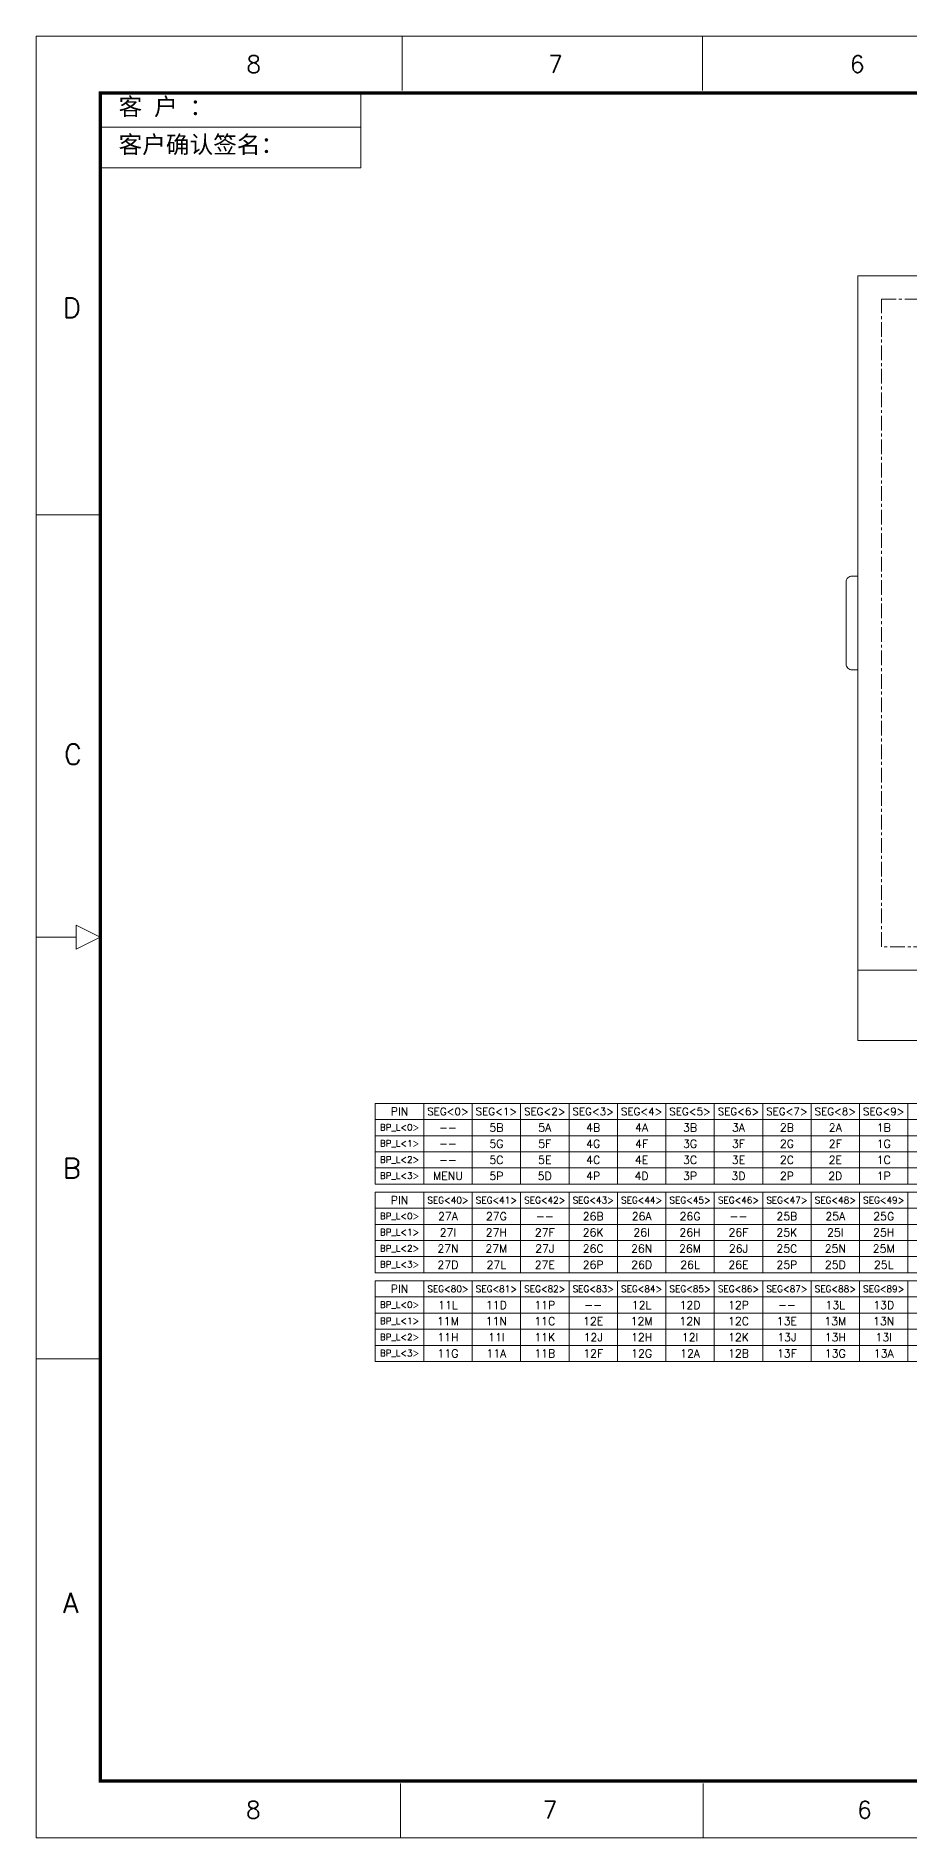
# Model space of a CAD drawing. Extents: x 105 to 1195, y -174 to 82.
# Drawn here: x 494.8 to 569.2, y -173.9 to -20.3 of the extents above; entities that cross this region are included whole.
import ezdxf
from ezdxf.enums import TextEntityAlignment as Align

# ---------------------------------------------------------------- set-up
doc = ezdxf.new("R2010")
doc.units = 0
doc.header["$MEASUREMENT"] = 0
doc.linetypes.add('AUSGEZOGEN', pattern=[0])
doc.linetypes.add('CENTER', pattern=[2, 1.25, -0.25, 0.25, -0.25])
doc.layers.get('0').update_dxf_attribs({"linetype": 'AUSGEZOGEN'})
doc.layers.add('D', color=4, linetype='Continuous')
doc.layers.add('DIM', color=4, linetype='Continuous')
doc.styles.add('ROMANS', font='romans')
doc.styles.add('SSSoft_Log', font='ROMANS')

# ---------------------------------------------------------------- blocks, each defined once
blk = doc.blocks.new('0')
at = {"lineweight": 5}
for p, q in [((0, 65.2), (0, 0)), ((86, 65.2), (0, 65.2)), ((86, 6), (0, 6)), ((86, 0), (0, 0))]:
    blk.add_line(p, q, dxfattribs=at)
at = {"linetype": 'CENTER', "lineweight": 5}
blk.add_lwpolyline([(84, 63.2), (84, 8), (2, 8), (2, 63.2)], close=True, dxfattribs=at)
at = {"lineweight": 5}
blk.add_lwpolyline([(0, 39.6), (-0.5, 39.6, 0.414214), (-1, 39.1), (-1, 32.1, 0.414214), (-0.5, 31.6), (0, 31.6)], format="xyb", dxfattribs=at)

msp = doc.modelspace()

# ---------------------------------------------------------------- linework, layer by layer
at = {"layer": 'D', "lineweight": 9}
for p, q in [((494.768, -20.285), (494.768, -173.877)), ((494.768, -20.285), (711.985, -20.285)), ((525.953, -20.285), (525.953, -24.93)), ((551.572, -20.285), (551.572, -24.93)), ((522.432, -31.531), (522.432, -25.145)), ((522.432, -28.063), (500.238, -28.063)), ((522.432, -31.531), (500.238, -31.531)), ((494.768, -61.088), (500.238, -61.088)), ((498.187, -98.116), (498.187, -96.065)), ((498.187, -98.116), (498.187, -96.065)), ((498.187, -96.065), (500.238, -97.09)), ((498.187, -96.065), (500.238, -97.09)), ((498.187, -97.09), (494.768, -97.09)), ((500.238, -97.09), (498.187, -98.116)), ((500.238, -97.09), (498.187, -98.116)), ((494.768, -133.048), (500.238, -133.048)), ((525.835, -173.877), (525.835, -169.232)), ((551.619, -173.877), (551.619, -169.232)), ((494.768, -173.877), (711.985, -173.877))]:
    msp.add_line(p, q, dxfattribs=at)
at = {"layer": 'D', "lineweight": 9, "const_width": 0.285}
msp.add_lwpolyline([(705.49, -25.141), (500.238, -25.141), (500.238, -169.021), (705.49, -169.021), (705.49, -25.141)], dxfattribs=at)
at = {"layer": 'DIM', "lineweight": 5}
for p, q in [((523.68, -111.265), (692.85, -111.265)), ((523.68, -111.265), (523.68, -118.14)), ((527.806, -111.265), (527.806, -118.14)), ((531.932, -111.265), (531.932, -118.14)), ((536.058, -111.265), (536.058, -118.14)), ((540.184, -111.265), (540.184, -118.14)), ((544.311, -111.265), (544.311, -118.14)), ((548.437, -111.265), (548.437, -118.14)), ((552.563, -111.265), (552.563, -118.14)), ((556.689, -111.265), (556.689, -118.14)), ((560.815, -111.265), (560.815, -118.14)), ((564.941, -111.265), (564.941, -118.14)), ((569.067, -111.265), (569.067, -118.14)), ((523.68, -112.64), (692.85, -112.64)), ((523.68, -114.015), (692.85, -114.015)), ((523.68, -115.39), (692.85, -115.39)), ((523.68, -116.765), (692.85, -116.765)), ((523.68, -118.14), (692.85, -118.14)), ((523.68, -118.827), (692.85, -118.827)), ((523.68, -118.827), (523.68, -125.702)), ((527.806, -118.827), (527.806, -125.702)), ((531.932, -118.827), (531.932, -125.702)), ((536.058, -118.827), (536.058, -125.702)), ((540.184, -118.827), (540.184, -125.702)), ((544.311, -118.827), (544.311, -125.702)), ((548.437, -118.827), (548.437, -125.702)), ((552.563, -118.827), (552.563, -125.702)), ((556.689, -118.827), (556.689, -125.702)), ((560.815, -118.827), (560.815, -125.702)), ((564.941, -118.827), (564.941, -125.702)), ((569.067, -118.827), (569.067, -125.702)), ((523.68, -120.202), (692.85, -120.202)), ((523.68, -121.577), (692.85, -121.577)), ((523.68, -122.952), (692.85, -122.952)), ((523.68, -124.327), (692.85, -124.327)), ((523.68, -125.702), (692.85, -125.702)), ((523.68, -126.39), (684.598, -126.39)), ((523.68, -126.39), (523.68, -133.265)), ((527.806, -126.39), (527.806, -133.265)), ((531.932, -126.39), (531.932, -133.265)), ((536.058, -126.39), (536.058, -133.265)), ((540.184, -126.39), (540.184, -133.265)), ((544.311, -126.39), (544.311, -133.265)), ((548.437, -126.39), (548.437, -133.265)), ((552.563, -126.39), (552.563, -133.265)), ((556.689, -126.39), (556.689, -133.265)), ((560.815, -126.39), (560.815, -133.265)), ((564.941, -126.39), (564.941, -133.265)), ((569.067, -126.39), (569.067, -133.265)), ((523.68, -127.765), (684.598, -127.765)), ((523.68, -129.14), (684.598, -129.14)), ((523.68, -130.515), (684.598, -130.515)), ((523.68, -131.89), (684.598, -131.89)), ((523.68, -133.265), (684.598, -133.265))]:
    msp.add_line(p, q, dxfattribs=at)

# ---------------------------------------------------------------- block references
at = {"lineweight": 5}
msp.add_blockref('0', (564.801, -105.914), dxfattribs=at)

# ---------------------------------------------------------------- texts
at = {"layer": 'D', "lineweight": 9, "style": 'ROMANS'}
for s, height, p in [('8', 1.452, (512.694, -23.408)), ('7', 1.452, (538.408, -23.408)), ('6', 1.452, (564.123, -23.408)), ('D', 1.709, (497.052, -44.306)), ('C', 1.709, (497.148, -82.361)), ('B', 1.709, (497.052, -117.641)), ('A', 1.709, (497.052, -154.694)), ('8', 1.452, (512.66, -172.205)), ('7', 1.452, (537.946, -172.205)), ('6', 1.452, (564.736, -172.205))]:
    msp.add_text(s, height=height, dxfattribs=at).set_placement(p)
at = {"layer": 'D', "lineweight": 9, "char_height": 1.47758, "attachment_point": 1, "style": 'ROMANS'}
for s, insert, width in [('{\\fSimSun|b0|i0|c134|p2;客 户 ：   }', (501.803, -25.561), 26.45173), ('{\\fSimSun|b0|i0|c134|p2;客户确认签名：}', (501.803, -28.791), 19.58853)]:
    msp.add_mtext(s, dxfattribs=dict(at, insert=insert, width=width))
at = {"layer": 'DIM', "color": 1, "lineweight": 5, "style": 'SSSoft_Log'}
for p in [(525.743, -111.952), (525.743, -119.515), (525.743, -127.077)]:
    msp.add_text('PIN', height=0.682, dxfattribs=at).set_placement(p, align=Align.MIDDLE)
at = {"layer": 'DIM', "lineweight": 5, "style": 'SSSoft_Log'}
for s, height, p in [('SEG<0>', 0.6445, (529.869, -111.952)), ('SEG<1>', 0.6445, (533.995, -111.952)), ('SEG<2>', 0.6445, (538.121, -111.952)), ('SEG<3>', 0.6445, (542.247, -111.952)), ('SEG<4>', 0.6445, (546.374, -111.952)), ('SEG<5>', 0.6445, (550.5, -111.952)), ('SEG<6>', 0.6445, (554.626, -111.952)), ('SEG<7>', 0.6445, (558.752, -111.952)), ('SEG<8>', 0.6445, (562.878, -111.952)), ('SEG<9>', 0.6445, (567.004, -111.952)), ('BP_L<0>', 0.5453, (525.743, -113.327)), ('--', 0.682, (529.869, -113.327)), ('5B', 0.682, (533.995, -113.327)), ('5A', 0.682, (538.121, -113.327)), ('4B', 0.682, (542.247, -113.327)), ('4A', 0.682, (546.374, -113.327)), ('3B', 0.682, (550.5, -113.327)), ('3A', 0.682, (554.626, -113.327)), ('2B', 0.682, (558.752, -113.327)), ('2A', 0.682, (562.878, -113.327)), ('1B', 0.682, (567.004, -113.327)), ('BP_L<1>', 0.5453, (525.743, -114.702)), ('--', 0.682, (529.869, -114.702)), ('5G', 0.682, (533.995, -114.702)), ('5F', 0.682, (538.121, -114.702)), ('4G', 0.682, (542.247, -114.702)), ('4F', 0.682, (546.374, -114.702)), ('3G', 0.682, (550.5, -114.702)), ('3F', 0.682, (554.626, -114.702)), ('2G', 0.682, (558.752, -114.702)), ('2F', 0.682, (562.878, -114.702)), ('1G', 0.682, (567.004, -114.702)), ('BP_L<2>', 0.5453, (525.743, -116.077)), ('--', 0.682, (529.869, -116.077)), ('5C', 0.682, (533.995, -116.077)), ('5E', 0.682, (538.121, -116.077)), ('4C', 0.682, (542.247, -116.077)), ('4E', 0.682, (546.374, -116.077)), ('3C', 0.682, (550.5, -116.077)), ('3E', 0.682, (554.626, -116.077)), ('2C', 0.682, (558.752, -116.077)), ('2E', 0.682, (562.878, -116.077)), ('1C', 0.682, (567.004, -116.077)), ('BP_L<3>', 0.5453, (525.743, -117.452)), ('MENU', 0.682, (529.869, -117.452)), ('5P', 0.682, (533.995, -117.452)), ('5D', 0.682, (538.121, -117.452)), ('4P', 0.682, (542.247, -117.452)), ('4D', 0.682, (546.374, -117.452)), ('3P', 0.682, (550.5, -117.452)), ('3D', 0.682, (554.626, -117.452)), ('2P', 0.682, (558.752, -117.452)), ('2D', 0.682, (562.878, -117.452)), ('1P', 0.682, (567.004, -117.452)), ('SEG<40>', 0.5531, (529.869, -119.515)), ('SEG<41>', 0.5531, (533.995, -119.515)), ('SEG<42>', 0.5531, (538.121, -119.515)), ('SEG<43>', 0.5531, (542.247, -119.515)), ('SEG<44>', 0.5531, (546.374, -119.515)), ('SEG<45>', 0.5531, (550.5, -119.515)), ('SEG<46>', 0.5531, (554.626, -119.515)), ('SEG<47>', 0.5531, (558.752, -119.515)), ('SEG<48>', 0.5531, (562.878, -119.515)), ('SEG<49>', 0.5531, (567.004, -119.515)), ('BP_L<0>', 0.5453, (525.743, -120.89)), ('27A', 0.682, (529.869, -120.89)), ('27G', 0.682, (533.995, -120.89)), ('--', 0.682, (538.121, -120.89)), ('26B', 0.682, (542.247, -120.89)), ('26A', 0.682, (546.374, -120.89)), ('26G', 0.682, (550.5, -120.89)), ('--', 0.682, (554.626, -120.89)), ('25B', 0.682, (558.752, -120.89)), ('25A', 0.682, (562.878, -120.89)), ('25G', 0.682, (567.004, -120.89)), ('BP_L<1>', 0.5453, (525.743, -122.265)), ('27I', 0.682, (529.869, -122.265)), ('27H', 0.682, (533.995, -122.265)), ('27F', 0.682, (538.121, -122.265)), ('26K', 0.682, (542.247, -122.265)), ('26I', 0.682, (546.374, -122.265)), ('26H', 0.682, (550.5, -122.265)), ('26F', 0.682, (554.626, -122.265)), ('25K', 0.682, (558.752, -122.265)), ('25I', 0.682, (562.878, -122.265)), ('25H', 0.682, (567.004, -122.265)), ('BP_L<2>', 0.5453, (525.743, -123.64)), ('27N', 0.682, (529.869, -123.64)), ('27M', 0.682, (533.995, -123.64)), ('27J', 0.682, (538.121, -123.64)), ('26C', 0.682, (542.247, -123.64)), ('26N', 0.682, (546.374, -123.64)), ('26M', 0.682, (550.5, -123.64)), ('26J', 0.682, (554.626, -123.64)), ('25C', 0.682, (558.752, -123.64)), ('25N', 0.682, (562.878, -123.64)), ('25M', 0.682, (567.004, -123.64)), ('BP_L<3>', 0.5453, (525.743, -125.015)), ('27D', 0.682, (529.869, -125.015)), ('27L', 0.682, (533.995, -125.015)), ('27E', 0.682, (538.121, -125.015)), ('26P', 0.682, (542.247, -125.015)), ('26D', 0.682, (546.374, -125.015)), ('26L', 0.682, (550.5, -125.015)), ('26E', 0.682, (554.626, -125.015)), ('25P', 0.682, (558.752, -125.015)), ('25D', 0.682, (562.878, -125.015)), ('25L', 0.682, (567.004, -125.015)), ('SEG<80>', 0.5531, (529.869, -127.077)), ('SEG<81>', 0.5531, (533.995, -127.077)), ('SEG<82>', 0.5531, (538.121, -127.077)), ('SEG<83>', 0.5531, (542.247, -127.077)), ('SEG<84>', 0.5531, (546.374, -127.077)), ('SEG<85>', 0.5531, (550.5, -127.077)), ('SEG<86>', 0.5531, (554.626, -127.077)), ('SEG<87>', 0.5531, (558.752, -127.077)), ('SEG<88>', 0.5531, (562.878, -127.077)), ('SEG<89>', 0.5531, (567.004, -127.077)), ('BP_L<0>', 0.5453, (525.743, -128.452)), ('11L', 0.682, (529.869, -128.452)), ('11D', 0.682, (533.995, -128.452)), ('11P', 0.682, (538.121, -128.452)), ('--', 0.682, (542.247, -128.452)), ('12L', 0.682, (546.374, -128.452)), ('12D', 0.682, (550.5, -128.452)), ('12P', 0.682, (554.626, -128.452)), ('--', 0.682, (558.752, -128.452)), ('13L', 0.682, (562.878, -128.452)), ('13D', 0.682, (567.004, -128.452)), ('BP_L<1>', 0.5453, (525.743, -129.827)), ('11M', 0.682, (529.869, -129.827)), ('11N', 0.682, (533.995, -129.827)), ('11C', 0.682, (538.121, -129.827)), ('12E', 0.682, (542.247, -129.827)), ('12M', 0.682, (546.374, -129.827)), ('12N', 0.682, (550.5, -129.827)), ('12C', 0.682, (554.626, -129.827)), ('13E', 0.682, (558.752, -129.827)), ('13M', 0.682, (562.878, -129.827)), ('13N', 0.682, (567.004, -129.827)), ('BP_L<2>', 0.5453, (525.743, -131.202)), ('11H', 0.682, (529.869, -131.202)), ('11I', 0.682, (533.995, -131.202)), ('11K', 0.682, (538.121, -131.202)), ('12J', 0.682, (542.247, -131.202)), ('12H', 0.682, (546.374, -131.202)), ('12I', 0.682, (550.5, -131.202)), ('12K', 0.682, (554.626, -131.202)), ('13J', 0.682, (558.752, -131.202)), ('13H', 0.682, (562.878, -131.202)), ('13I', 0.682, (567.004, -131.202)), ('BP_L<3>', 0.5453, (525.743, -132.577)), ('11G', 0.682, (529.869, -132.577)), ('11A', 0.682, (533.995, -132.577)), ('11B', 0.682, (538.121, -132.577)), ('12F', 0.682, (542.247, -132.577)), ('12G', 0.682, (546.374, -132.577)), ('12A', 0.682, (550.5, -132.577)), ('12B', 0.682, (554.626, -132.577)), ('13F', 0.682, (558.752, -132.577)), ('13G', 0.682, (562.878, -132.577)), ('13A', 0.682, (567.004, -132.577))]:
    msp.add_text(s, height=height, dxfattribs=at).set_placement(p, align=Align.MIDDLE)

doc.saveas('drawing.dxf')
